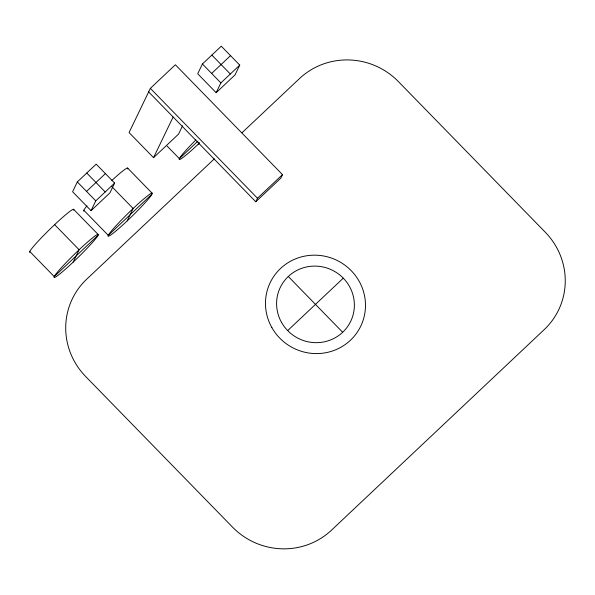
<?xml version="1.0" encoding="UTF-8"?>
<svg xmlns="http://www.w3.org/2000/svg" width="595" height="595" viewBox="0 0 595 595"><rect width="100%" height="100%" fill="white"/><g stroke="black" fill="none" stroke-linecap="round" stroke-linejoin="round"><path stroke-width="0.89" d="M77.32 181.936L72.597 191.739L91.057 210.667L109.926 192.877L114.642 183.074L96.182 164.146L77.32 181.936L95.773 200.865L91.057 210.667M148.646 91.89L255.776 201.764L280.795 178.173L282.499 174.64L175.369 64.766L150.349 88.358L129.07 132.573L153.54 157.675L178.567 134.083L182.561 125.783M73.163 262.135L79.12 249.759L54.651 224.657M153.54 157.675L173.123 116.992M202.426 63.977L197.711 73.78L216.163 92.708L235.032 74.918L239.748 65.115L221.295 46.187L202.426 63.977L220.879 82.906L216.163 92.708M127.189 220.886L133.146 208.51L111.89 186.711M198.276 144.176L199.02 142.629M255.776 201.764L257.479 198.232L282.499 174.64M86.543 191.397L105.412 173.606M211.656 73.438L230.525 55.647M95.773 200.865L114.642 183.074M220.879 82.906L239.748 65.115M98.041 235.308A30.769 2.402 -44.3 0 1 62.616 271.632A30.769 2.402 -44.3 0 1 67.778 260.908A30.769 2.402 -44.3 0 1 98.041 235.308L54.249 276.593L29.772 251.484M197.934 141.119L179.363 158.634L167.121 146.08M151.316 194.758L108.268 235.345L83.798 210.243M214.371 158.82L86.758 279.137A70.336 68.559 25.7 0 0 85.673 376.523L232.526 527.133A70.336 68.559 25.7 0 0 331.519 530.152L544.202 329.63A70.336 68.559 25.7 0 0 545.295 232.243L398.442 81.627A70.336 68.559 25.7 0 0 299.449 78.607L242.053 132.715M287.675 330.597L343.285 278.163M211.857 55.082L230.317 74.011M150.349 88.358L257.479 198.232M288.285 276.489L342.683 332.278M127.613 168.058L152.082 193.159M86.751 173.041L105.211 191.969M73.587 209.306L98.063 234.408M83.769 211.136A30.769 2.402 -44.3 0 1 86.9 205.937M111.815 180.478A30.769 2.402 -44.3 0 1 127.583 168.958M199.548 142.979A30.769 2.402 -44.3 0 1 179.236 159.482A30.769 2.402 -44.3 0 1 195.941 139.855M29.75 252.384A30.769 2.402 -44.3 0 1 51.765 227.402A30.769 2.402 -44.3 0 1 73.564 210.206M116.635 230.384A30.769 2.402 -44.3 0 0 152.06 194.059A30.769 2.402 -44.3 0 0 121.796 219.659A30.769 2.402 -44.3 0 0 116.635 230.384M271.9 327.659A50.248 48.976 25.7 0 0 358.51 330.299A50.248 48.976 25.7 0 0 316.034 255.188A50.248 48.976 25.7 0 0 271.9 327.659M281.584 322.483A39.077 38.095 25.7 0 0 348.953 324.543A39.077 38.095 25.7 0 0 315.908 266.121A39.077 38.095 25.7 0 0 281.584 322.483"/></g></svg>
